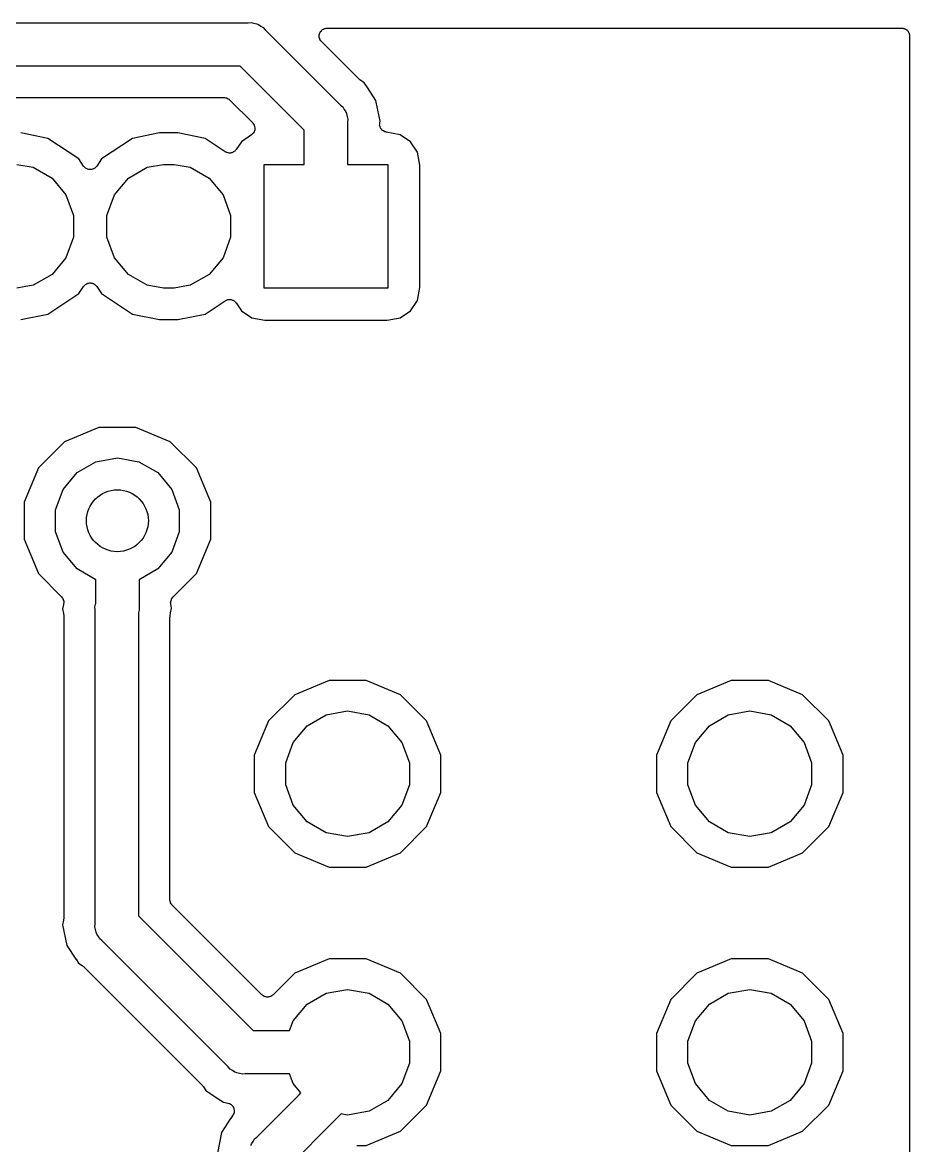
# Model space of a CAD drawing. Extents: x 66 to 115.1, y -104 to -36.9.
# Drawn here: x 100.75 to 115.08, y -55.01 to -36.86 of the extents above; entities that cross this region are included whole.
import ezdxf

# ---------------------------------------------------------------- set-up
doc = ezdxf.new("R2010")
doc.units = 0
doc.header["$MEASUREMENT"] = 0
doc.layers.add('BLACK', color=7, linetype='CONTINUOUS')

msp = doc.modelspace()

# ---------------------------------------------------------------- linework, layer by layer
at = {"layer": 'BLACK', "linetype": 'CONTINUOUS'}
for p, q in [((86.1453, -36.86), (104.395, -36.86)), ((104.395, -36.86), (104.441, -36.856)), ((104.441, -36.856), (104.486, -36.868)), ((104.486, -36.868), (104.532, -36.876)), ((104.532, -36.876), (104.545, -36.8839)), ((104.545, -36.8839), (104.56, -36.8879)), ((104.56, -36.8879), (104.598, -36.9145)), ((104.598, -36.9145), (104.638, -36.9377)), ((104.638, -36.9377), (104.668, -36.9733)), ((104.668, -36.9733), (105.887, -38.1917)), ((105.545, -37.0421), (105.552, -37.0271)), ((105.552, -37.0271), (105.558, -37.0115)), ((105.558, -37.0115), (105.562, -37.0072)), ((105.562, -37.0072), (105.564, -37.0022)), ((105.564, -37.0022), (105.576, -36.9904)), ((105.576, -36.9904), (105.586, -36.9777)), ((105.586, -36.9777), (105.591, -36.9749)), ((105.591, -36.9749), (105.595, -36.971)), ((105.595, -36.971), (105.61, -36.964)), ((105.61, -36.964), (105.625, -36.9557)), ((105.625, -36.9557), (105.63, -36.9547)), ((105.63, -36.9547), (105.635, -36.9523)), ((105.635, -36.9523), (105.652, -36.9509)), ((105.652, -36.9509), (105.668, -36.948)), ((105.668, -36.948), (114.955, -36.948)), ((114.955, -36.948), (114.966, -36.9499)), ((114.966, -36.9499), (114.977, -36.9499)), ((114.977, -36.9499), (114.987, -36.9537)), ((114.987, -36.9537), (114.998, -36.9557)), ((114.998, -36.9557), (115.008, -36.9612)), ((115.008, -36.9612), (115.018, -36.965)), ((115.018, -36.965), (115.027, -36.9722)), ((115.027, -36.9722), (115.037, -36.9777)), ((115.037, -36.9777), (115.044, -36.9862)), ((115.044, -36.9862), (115.052, -36.9934)), ((115.052, -36.9934), (115.058, -37.003)), ((115.058, -37.003), (115.065, -37.0115)), ((115.065, -37.0115), (115.069, -37.0219)), ((115.069, -37.0219), (115.074, -37.0316)), ((105.541, -37.0861), (105.543, -37.0695)), ((105.543, -37.0915), (105.541, -37.0861)), ((105.543, -37.0529), (105.545, -37.0477)), ((105.543, -37.0695), (105.543, -37.0529)), ((105.543, -37.0971), (105.543, -37.0915)), ((105.549, -37.1126), (105.543, -37.0971)), ((105.545, -37.0477), (105.545, -37.0421)), ((105.553, -37.1287), (105.549, -37.1126)), ((105.556, -37.1332), (105.553, -37.1287)), ((105.558, -37.1385), (105.556, -37.1332)), ((105.569, -37.1512), (105.558, -37.1385)), ((105.578, -37.1648), (105.569, -37.1512)), ((106.188, -37.7747), (105.578, -37.1648)), ((115.074, -37.0316), (115.076, -37.0425)), ((115.076, -37.0425), (115.08, -37.0529)), ((115.08, -37.0529), (115.08, -37.0641)), ((115.08, -37.0641), (115.082, -37.075)), ((115.082, -37.075), (115.082, -103.605)), ((104.265, -37.56), (86.275, -37.56)), ((105.3, -38.595), (104.265, -37.56)), ((106.198, -37.7819), (106.188, -37.7747)), ((106.207, -37.7905), (106.198, -37.7819)), ((106.269, -37.8314), (106.207, -37.7905)), ((106.309, -37.8927), (106.269, -37.8314)), ((106.31, -37.8927), (106.309, -37.8927)), ((106.32, -37.9085), (106.31, -37.8927)), ((106.458, -38.1152), (106.32, -37.9085)), ((86.538, -38.068), (104.002, -38.068)), ((104.002, -38.068), (104.008, -38.069)), ((104.008, -38.069), (104.013, -38.0685)), ((104.013, -38.0685), (104.029, -38.0728)), ((104.029, -38.0728), (104.045, -38.0757)), ((104.045, -38.0757), (104.05, -38.0785)), ((104.05, -38.0785), (104.056, -38.0799)), ((104.056, -38.0799), (104.069, -38.0894)), ((104.069, -38.0894), (104.084, -38.0977)), ((104.084, -38.0977), (104.087, -38.102)), ((104.087, -38.102), (104.092, -38.1052)), ((104.092, -38.1052), (104.466, -38.4794)), ((106.51, -38.3778), (106.458, -38.1152)), ((105.887, -38.1917), (105.922, -38.2216)), ((105.922, -38.2216), (105.945, -38.2618)), ((105.945, -38.2618), (105.972, -38.2998)), ((105.972, -38.2998), (105.976, -38.3149)), ((104.466, -38.4794), (104.467, -38.4806)), ((104.467, -38.4806), (104.468, -38.4814)), ((104.468, -38.4814), (104.479, -38.4986)), ((105.976, -38.3149), (105.984, -38.3284)), ((105.984, -38.3284), (105.992, -38.3742)), ((105.992, -38.3742), (106.004, -38.419)), ((106.004, -38.419), (106, -38.4653)), ((106, -38.4653), (106, -39.15)), ((106.525, -38.45), (106.51, -38.3778)), ((106.51, -38.3778), (106.51, -38.3778)), ((106.519, -38.4778), (106.525, -38.45)), ((106.519, -38.4792), (106.519, -38.4778)), ((106.519, -38.4805), (106.519, -38.4792)), ((106.519, -38.5012), (106.519, -38.4805)), ((101.158, -38.7295), (100.719, -38.642)), ((102.961, -38.642), (102.522, -38.7295)), ((103.259, -38.642), (102.961, -38.642)), ((103.698, -38.7295), (103.259, -38.642)), ((104.464, -38.6586), (104.449, -38.6733)), ((104.479, -38.6443), (104.464, -38.6586)), ((104.479, -38.4986), (104.491, -38.5156)), ((104.48, -38.6421), (104.479, -38.6431)), ((104.479, -38.6431), (104.479, -38.6443)), ((104.489, -38.6233), (104.48, -38.6421)), ((104.498, -38.6048), (104.489, -38.6233)), ((104.491, -38.5156), (104.492, -38.5169)), ((104.492, -38.5169), (104.492, -38.5181)), ((104.492, -38.5181), (104.497, -38.5382)), ((104.497, -38.5382), (104.503, -38.5582)), ((104.499, -38.6021), (104.498, -38.6034)), ((104.498, -38.6034), (104.498, -38.6048)), ((104.501, -38.5815), (104.499, -38.6021)), ((104.503, -38.5609), (104.501, -38.5815)), ((104.503, -38.5582), (104.503, -38.5596)), ((104.503, -38.5596), (104.503, -38.5609)), ((105.3, -39.15), (105.3, -38.595)), ((106.518, -38.5219), (106.519, -38.5012)), ((106.519, -38.5232), (106.518, -38.5219)), ((106.519, -38.5246), (106.519, -38.5232)), ((106.526, -38.544), (106.519, -38.5246)), ((106.532, -38.5636), (106.526, -38.544)), ((106.533, -38.5647), (106.532, -38.5636)), ((106.534, -38.5661), (106.533, -38.5647)), ((106.547, -38.5819), (106.534, -38.5661)), ((106.56, -38.598), (106.547, -38.5819)), ((106.561, -38.5988), (106.56, -38.598)), ((106.562, -38.5998), (106.561, -38.5988)), ((106.58, -38.6102), (106.562, -38.5998)), ((106.598, -38.6209), (106.58, -38.6102)), ((106.599, -38.6212), (106.598, -38.6209)), ((106.6, -38.6219), (106.599, -38.6212)), ((106.621, -38.6255), (106.6, -38.6219)), ((106.621, -38.6256), (106.621, -38.6255)), ((106.625, -38.6271), (106.621, -38.6256)), ((106.848, -38.6715), (106.625, -38.6271)), ((101.657, -39.0628), (101.158, -38.7295)), ((102.522, -38.7295), (102.023, -39.0628)), ((104.023, -38.9461), (103.698, -38.7295)), ((104.284, -38.7838), (104.199, -38.911)), ((104.447, -38.6748), (104.284, -38.7838)), ((104.448, -38.6739), (104.447, -38.6748)), ((104.449, -38.6733), (104.448, -38.6739)), ((107.016, -38.7838), (106.848, -38.6715)), ((107.129, -38.9518), (107.016, -38.7838)), ((104.033, -38.9506), (104.023, -38.9461)), ((104.042, -38.9567), (104.033, -38.9506)), ((104.053, -38.9594), (104.042, -38.9567)), ((104.063, -38.9639), (104.053, -38.9594)), ((104.074, -38.9646), (104.063, -38.9639)), ((104.085, -38.9672), (104.074, -38.9646)), ((104.096, -38.966), (104.085, -38.9672)), ((104.107, -38.9667), (104.096, -38.966)), ((104.118, -38.9636), (104.107, -38.9667)), ((104.129, -38.9624), (104.118, -38.9636)), ((104.139, -38.9575), (104.129, -38.9624)), ((104.149, -38.9544), (104.139, -38.9575)), ((104.158, -38.9478), (104.149, -38.9544)), ((104.168, -38.9429), (104.158, -38.9478)), ((104.176, -38.9349), (104.168, -38.9429)), ((104.185, -38.9283), (104.176, -38.9349)), ((104.191, -38.9191), (104.185, -38.9283)), ((104.199, -38.911), (104.191, -38.9191)), ((107.17, -39.1625), (107.129, -38.9518)), ((100.657, -39.15), (100.917, -39.1958)), ((100.917, -39.1958), (101.223, -39.3721)), ((101.734, -39.1783), (101.657, -39.0628)), ((101.744, -39.1883), (101.734, -39.1783)), ((101.752, -39.1995), (101.744, -39.1883)), ((101.759, -39.2042), (101.752, -39.1995)), ((101.765, -39.2102), (101.759, -39.2042)), ((101.921, -39.2042), (101.915, -39.2102)), ((101.928, -39.1995), (101.921, -39.2042)), ((101.936, -39.1883), (101.928, -39.1995)), ((101.946, -39.1783), (101.936, -39.1883)), ((102.023, -39.0628), (101.946, -39.1783)), ((102.457, -39.3721), (102.763, -39.1958)), ((102.763, -39.1958), (103.023, -39.15)), ((103.023, -39.15), (103.197, -39.15)), ((103.197, -39.15), (103.457, -39.1958)), ((103.457, -39.1958), (103.763, -39.3721)), ((104.65, -41.15), (104.65, -39.15)), ((104.65, -39.15), (105.3, -39.15)), ((106, -39.15), (106.65, -39.15)), ((106.65, -39.15), (106.65, -41.15)), ((107.17, -41.1375), (107.17, -39.1625)), ((101.223, -39.3721), (101.449, -39.6423)), ((101.777, -39.2163), (101.765, -39.2102)), ((101.789, -39.224), (101.777, -39.2163)), ((101.797, -39.226), (101.789, -39.224)), ((101.804, -39.2297), (101.797, -39.226)), ((101.818, -39.2312), (101.804, -39.2297)), ((101.832, -39.2345), (101.818, -39.2312)), ((101.84, -39.2336), (101.832, -39.2345)), ((101.848, -39.2345), (101.84, -39.2336)), ((101.862, -39.2312), (101.848, -39.2345)), ((101.876, -39.2297), (101.862, -39.2312)), ((101.883, -39.226), (101.876, -39.2297)), ((101.891, -39.224), (101.883, -39.226)), ((101.903, -39.2163), (101.891, -39.224)), ((101.915, -39.2102), (101.903, -39.2163)), ((102.231, -39.6423), (102.457, -39.3721)), ((103.763, -39.3721), (103.989, -39.6423)), ((101.449, -39.6423), (101.57, -39.9737)), ((102.11, -39.9737), (102.231, -39.6423)), ((103.989, -39.6423), (104.11, -39.9737)), ((101.57, -39.9737), (101.57, -40.3263)), ((102.11, -40.3263), (102.11, -39.9737)), ((104.11, -39.9737), (104.11, -40.3263)), ((101.57, -40.3263), (101.449, -40.6577)), ((102.231, -40.6577), (102.11, -40.3263)), ((104.11, -40.3263), (103.989, -40.6577)), ((101.449, -40.6577), (101.223, -40.9279)), ((102.457, -40.9279), (102.231, -40.6577)), ((103.989, -40.6577), (103.763, -40.9279)), ((101.223, -40.9279), (100.917, -41.1042)), ((102.763, -41.1042), (102.457, -40.9279)), ((103.763, -40.9279), (103.457, -41.1042)), ((100.917, -41.1042), (100.657, -41.15)), ((101.657, -41.2372), (101.734, -41.1217)), ((101.734, -41.1217), (101.744, -41.1117)), ((101.744, -41.1117), (101.752, -41.1005)), ((101.752, -41.1005), (101.759, -41.0958)), ((101.759, -41.0958), (101.765, -41.0898)), ((101.765, -41.0898), (101.777, -41.0837)), ((101.777, -41.0837), (101.789, -41.076)), ((101.789, -41.076), (101.797, -41.074)), ((101.797, -41.074), (101.804, -41.0703)), ((101.804, -41.0703), (101.818, -41.0688)), ((101.818, -41.0688), (101.832, -41.0655)), ((101.832, -41.0655), (101.84, -41.0664)), ((101.84, -41.0664), (101.848, -41.0655)), ((101.848, -41.0655), (101.862, -41.0688)), ((101.862, -41.0688), (101.876, -41.0703)), ((101.876, -41.0703), (101.883, -41.074)), ((101.883, -41.074), (101.891, -41.076)), ((101.891, -41.076), (101.903, -41.0837)), ((101.903, -41.0837), (101.915, -41.0898)), ((101.915, -41.0898), (101.921, -41.0958)), ((101.921, -41.0958), (101.928, -41.1005)), ((101.928, -41.1005), (101.936, -41.1117)), ((101.936, -41.1117), (101.946, -41.1217)), ((101.946, -41.1217), (102.023, -41.2372)), ((103.023, -41.15), (102.763, -41.1042)), ((103.197, -41.15), (103.023, -41.15)), ((103.457, -41.1042), (103.197, -41.15)), ((106.65, -41.15), (104.65, -41.15)), ((107.129, -41.3482), (107.17, -41.1375)), ((101.158, -41.5705), (101.657, -41.2372)), ((102.023, -41.2372), (102.522, -41.5705)), ((103.698, -41.5705), (104.023, -41.3539)), ((104.023, -41.3539), (104.033, -41.3494)), ((104.033, -41.3494), (104.042, -41.3433)), ((104.042, -41.3433), (104.053, -41.3406)), ((104.053, -41.3406), (104.063, -41.3361)), ((104.063, -41.3361), (104.074, -41.3354)), ((104.074, -41.3354), (104.085, -41.3328)), ((104.085, -41.3328), (104.096, -41.334)), ((104.096, -41.334), (104.107, -41.3333)), ((104.107, -41.3333), (104.118, -41.3364)), ((104.118, -41.3364), (104.129, -41.3376)), ((104.129, -41.3376), (104.139, -41.3425)), ((104.139, -41.3425), (104.149, -41.3456)), ((104.149, -41.3456), (104.158, -41.3522)), ((104.158, -41.3522), (104.168, -41.3571)), ((104.168, -41.3571), (104.176, -41.3651)), ((104.176, -41.3651), (104.185, -41.3717)), ((104.185, -41.3717), (104.191, -41.3809)), ((104.191, -41.3809), (104.199, -41.389)), ((107.016, -41.5162), (107.129, -41.3482)), ((104.199, -41.389), (104.284, -41.5162)), ((104.284, -41.5162), (104.452, -41.6285)), ((106.848, -41.6285), (107.016, -41.5162)), ((100.719, -41.658), (101.158, -41.5705)), ((102.522, -41.5705), (102.961, -41.658)), ((102.961, -41.658), (103.259, -41.658)), ((103.259, -41.658), (103.698, -41.5705)), ((104.452, -41.6285), (104.663, -41.6704)), ((104.663, -41.6704), (106.637, -41.6704)), ((106.637, -41.6704), (106.848, -41.6285)), ((101.98, -43.402), (101.426, -43.6316)), ((102.58, -43.402), (101.98, -43.402)), ((103.134, -43.6316), (102.58, -43.402)), ((101.426, -43.6316), (101.002, -44.0558)), ((103.558, -44.0558), (103.134, -43.6316)), ((101.933, -43.9558), (102.28, -43.8946)), ((102.28, -43.8946), (102.627, -43.9558)), ((101.002, -44.0558), (100.772, -44.61)), ((101.627, -44.1321), (101.933, -43.9558)), ((102.627, -43.9558), (102.933, -44.1321)), ((103.788, -44.61), (103.558, -44.0558)), ((101.401, -44.4023), (101.627, -44.1321)), ((102.933, -44.1321), (103.159, -44.4023)), ((101.28, -44.7337), (101.401, -44.4023)), ((103.159, -44.4023), (103.28, -44.7337)), ((100.772, -44.61), (100.772, -45.21)), ((103.788, -45.21), (103.788, -44.61)), ((101.28, -45.0863), (101.28, -44.7337)), ((103.28, -44.7337), (103.28, -45.0863)), ((101.401, -45.4177), (101.28, -45.0863)), ((103.28, -45.0863), (103.159, -45.4177)), ((100.772, -45.21), (101.002, -45.7642)), ((103.558, -45.7642), (103.788, -45.21)), ((101.627, -45.6879), (101.401, -45.4177)), ((103.159, -45.4177), (102.933, -45.6879)), ((101.93, -45.8626), (101.627, -45.6879)), ((102.933, -45.6879), (102.63, -45.8626)), ((101.002, -45.7642), (101.376, -46.1391)), ((101.93, -46.2469), (101.93, -45.8626)), ((102.63, -45.8626), (102.63, -46.3089)), ((103.177, -46.1458), (103.558, -45.7642)), ((101.376, -46.1391), (101.387, -46.1538)), ((101.387, -46.1538), (101.398, -46.1678)), ((101.41, -46.262), (101.395, -46.3342)), ((101.398, -46.1678), (101.399, -46.1718)), ((101.399, -46.1718), (101.402, -46.1752)), ((101.402, -46.1752), (101.406, -46.1926)), ((101.406, -46.1926), (101.412, -46.2096)), ((101.411, -46.2537), (101.41, -46.262)), ((101.41, -46.262), (101.41, -46.262)), ((101.412, -46.24), (101.411, -46.2537)), ((101.412, -46.2096), (101.412, -46.2138)), ((101.412, -46.2138), (101.413, -46.2178)), ((101.413, -46.2178), (101.412, -46.2352)), ((101.412, -46.2352), (101.412, -46.2372)), ((101.412, -46.2372), (101.412, -46.2372)), ((101.412, -46.2372), (101.412, -46.24)), ((101.916, -46.3032), (101.928, -46.2584)), ((101.928, -46.2584), (101.93, -46.2469)), ((103.14, -46.2245), (103.141, -46.2204)), ((103.142, -46.2424), (103.14, -46.2245)), ((103.141, -46.2163), (103.147, -46.1992)), ((103.141, -46.2204), (103.141, -46.2163)), ((103.142, -46.2603), (103.142, -46.2424)), ((103.155, -46.3242), (103.142, -46.2603)), ((103.147, -46.1992), (103.152, -46.1819)), ((103.152, -46.1819), (103.154, -46.1785)), ((103.154, -46.1785), (103.155, -46.1745)), ((103.155, -46.1745), (103.167, -46.1605)), ((103.167, -46.1605), (103.177, -46.1458)), ((101.395, -46.3342), (101.41, -46.4064)), ((101.41, -46.4064), (101.41, -46.4189)), ((101.41, -46.4189), (101.412, -46.4312)), ((101.412, -46.4312), (101.412, -51.343)), ((101.92, -46.3495), (101.916, -46.3032)), ((101.92, -51.4247), (101.92, -46.3495)), ((102.622, -46.4), (102.62, -46.4115)), ((102.62, -46.4115), (102.62, -51.295)), ((102.634, -46.3552), (102.622, -46.4)), ((102.63, -46.3089), (102.634, -46.3552)), ((103.128, -46.4715), (103.13, -46.4592)), ((103.13, -46.4467), (103.14, -46.3964)), ((103.13, -46.4592), (103.13, -46.4467)), ((103.14, -46.3964), (103.155, -46.3242)), ((103.14, -46.3964), (103.14, -46.3964)), ((103.128, -51.032), (103.128, -46.4715)), ((105.7, -47.492), (105.146, -47.7216)), ((106.3, -47.492), (105.7, -47.492)), ((106.854, -47.7216), (106.3, -47.492)), ((112.2, -47.492), (111.646, -47.7216)), ((112.8, -47.492), (112.2, -47.492)), ((113.354, -47.7216), (112.8, -47.492)), ((105.146, -47.7216), (104.722, -48.1458)), ((107.278, -48.1458), (106.854, -47.7216)), ((111.646, -47.7216), (111.222, -48.1458)), ((113.778, -48.1458), (113.354, -47.7216)), ((105.347, -48.2221), (105.653, -48.0458)), ((105.653, -48.0458), (106, -47.9846)), ((106, -47.9846), (106.347, -48.0458)), ((106.347, -48.0458), (106.653, -48.2221)), ((111.847, -48.2221), (112.153, -48.0458)), ((112.153, -48.0458), (112.5, -47.9846)), ((112.5, -47.9846), (112.847, -48.0458)), ((112.847, -48.0458), (113.153, -48.2221)), ((104.722, -48.1458), (104.492, -48.7)), ((105.121, -48.4923), (105.347, -48.2221)), ((106.653, -48.2221), (106.879, -48.4923)), ((107.508, -48.7), (107.278, -48.1458)), ((111.222, -48.1458), (110.992, -48.7)), ((111.621, -48.4923), (111.847, -48.2221)), ((113.153, -48.2221), (113.379, -48.4923)), ((114.008, -48.7), (113.778, -48.1458)), ((105, -48.8237), (105.121, -48.4923)), ((106.879, -48.4923), (107, -48.8237)), ((111.5, -48.8237), (111.621, -48.4923)), ((113.379, -48.4923), (113.5, -48.8237)), ((104.492, -48.7), (104.492, -49.3)), ((105, -49.1763), (105, -48.8237)), ((107, -48.8237), (107, -49.1763)), ((107.508, -49.3), (107.508, -48.7)), ((110.992, -48.7), (110.992, -49.3)), ((111.5, -49.1763), (111.5, -48.8237)), ((113.5, -48.8237), (113.5, -49.1763)), ((114.008, -49.3), (114.008, -48.7)), ((105.121, -49.5077), (105, -49.1763)), ((107, -49.1763), (106.879, -49.5077)), ((111.621, -49.5077), (111.5, -49.1763)), ((113.5, -49.1763), (113.379, -49.5077)), ((104.492, -49.3), (104.722, -49.8542)), ((107.278, -49.8542), (107.508, -49.3)), ((110.992, -49.3), (111.222, -49.8542)), ((113.778, -49.8542), (114.008, -49.3)), ((105.347, -49.7779), (105.121, -49.5077)), ((106.879, -49.5077), (106.653, -49.7779)), ((111.847, -49.7779), (111.621, -49.5077)), ((113.379, -49.5077), (113.153, -49.7779)), ((104.722, -49.8542), (105.146, -50.2784)), ((105.653, -49.9542), (105.347, -49.7779)), ((106.653, -49.7779), (106.347, -49.9542)), ((106.854, -50.2784), (107.278, -49.8542)), ((111.222, -49.8542), (111.646, -50.2784)), ((112.153, -49.9542), (111.847, -49.7779)), ((113.153, -49.7779), (112.847, -49.9542)), ((113.354, -50.2784), (113.778, -49.8542)), ((106, -50.0154), (105.653, -49.9542)), ((106.347, -49.9542), (106, -50.0154)), ((112.5, -50.0154), (112.153, -49.9542)), ((112.847, -49.9542), (112.5, -50.0154)), ((105.146, -50.2784), (105.7, -50.508)), ((106.3, -50.508), (106.854, -50.2784)), ((111.646, -50.2784), (112.2, -50.508)), ((112.8, -50.508), (113.354, -50.2784)), ((105.7, -50.508), (106.3, -50.508)), ((112.2, -50.508), (112.8, -50.508)), ((103.129, -51.0375), (103.128, -51.032)), ((103.128, -51.0431), (103.129, -51.0375)), ((103.133, -51.0591), (103.128, -51.0431)), ((103.136, -51.0754), (103.133, -51.0591)), ((103.138, -51.0803), (103.136, -51.0754)), ((103.14, -51.0857), (103.138, -51.0803)), ((103.149, -51.0993), (103.14, -51.0857)), ((103.158, -51.1136), (103.149, -51.0993)), ((103.162, -51.1172), (103.158, -51.1136)), ((103.165, -51.1218), (103.162, -51.1172)), ((104.616, -52.5722), (103.165, -51.1218)), ((101.41, -51.3678), (101.395, -51.44)), ((101.412, -51.343), (101.41, -51.3553)), ((101.41, -51.3553), (101.41, -51.3678)), ((102.62, -51.295), (104.475, -53.15)), ((101.395, -51.44), (101.462, -51.7748)), ((101.916, -51.471), (101.92, -51.4247)), ((101.928, -51.5158), (101.916, -51.471)), ((101.936, -51.5616), (101.928, -51.5158)), ((101.944, -51.5751), (101.936, -51.5616)), ((101.948, -51.5902), (101.944, -51.5751)), ((101.975, -51.6282), (101.948, -51.5902)), ((101.998, -51.6684), (101.975, -51.6282)), ((102.033, -51.6983), (101.998, -51.6684)), ((104.072, -53.7367), (102.033, -51.6983)), ((101.462, -51.7748), (101.61, -51.9973)), ((101.61, -51.9973), (101.611, -51.9973)), ((101.611, -51.9973), (101.651, -52.0586)), ((101.651, -52.0586), (101.713, -52.0995)), ((105.7, -51.992), (105.146, -52.2216)), ((106.3, -51.992), (105.7, -51.992)), ((106.854, -52.2216), (106.3, -51.992)), ((112.2, -51.992), (111.646, -52.2216)), ((112.8, -51.992), (112.2, -51.992)), ((113.354, -52.2216), (112.8, -51.992)), ((101.713, -52.0995), (101.722, -52.1081)), ((101.722, -52.1081), (101.732, -52.1153)), ((101.732, -52.1153), (103.655, -54.0381)), ((105.146, -52.2216), (104.795, -52.5722)), ((107.278, -52.6458), (106.854, -52.2216)), ((111.646, -52.2216), (111.222, -52.6458)), ((113.778, -52.6458), (113.354, -52.2216)), ((104.625, -52.5786), (104.616, -52.5722)), ((104.633, -52.5864), (104.625, -52.5786)), ((104.643, -52.5911), (104.633, -52.5864)), ((104.652, -52.5975), (104.643, -52.5911)), ((104.662, -52.6004), (104.652, -52.5975)), ((104.673, -52.6051), (104.662, -52.6004)), ((104.684, -52.606), (104.673, -52.6051)), ((104.694, -52.6089), (104.684, -52.606)), ((104.705, -52.6079), (104.694, -52.6089)), ((104.716, -52.6089), (104.705, -52.6079)), ((104.727, -52.606), (104.716, -52.6089)), ((104.738, -52.6051), (104.727, -52.606)), ((104.748, -52.6004), (104.738, -52.6051)), ((104.759, -52.5975), (104.748, -52.6004)), ((104.768, -52.5911), (104.759, -52.5975)), ((104.778, -52.5864), (104.768, -52.5911)), ((104.786, -52.5786), (104.778, -52.5864)), ((104.795, -52.5722), (104.786, -52.5786)), ((105.347, -52.7221), (105.653, -52.5458)), ((105.653, -52.5458), (106, -52.4846)), ((106, -52.4846), (106.347, -52.5458)), ((106.347, -52.5458), (106.653, -52.7221)), ((111.847, -52.7221), (112.153, -52.5458)), ((112.153, -52.5458), (112.5, -52.4846)), ((112.5, -52.4846), (112.847, -52.5458)), ((112.847, -52.5458), (113.153, -52.7221)), ((105.121, -52.9923), (105.347, -52.7221)), ((106.653, -52.7221), (106.879, -52.9923)), ((107.508, -53.2), (107.278, -52.6458)), ((111.222, -52.6458), (110.992, -53.2)), ((111.621, -52.9923), (111.847, -52.7221)), ((113.153, -52.7221), (113.379, -52.9923)), ((114.008, -53.2), (113.778, -52.6458)), ((105.063, -53.15), (105.121, -52.9923)), ((106.879, -52.9923), (107, -53.3237)), ((111.5, -53.3237), (111.621, -52.9923)), ((113.379, -52.9923), (113.5, -53.3237)), ((104.475, -53.15), (105.063, -53.15)), ((107, -53.3237), (107, -53.6763)), ((107.508, -53.8), (107.508, -53.2)), ((110.992, -53.2), (110.992, -53.8)), ((111.5, -53.6763), (111.5, -53.3237)), ((113.5, -53.3237), (113.5, -53.6763)), ((114.008, -53.8), (114.008, -53.2)), ((107, -53.6763), (106.879, -54.0077)), ((111.621, -54.0077), (111.5, -53.6763)), ((113.5, -53.6763), (113.379, -54.0077)), ((104.102, -53.7723), (104.072, -53.7367)), ((104.142, -53.7955), (104.102, -53.7723)), ((104.18, -53.8221), (104.142, -53.7955)), ((104.195, -53.8261), (104.18, -53.8221)), ((104.208, -53.834), (104.195, -53.8261)), ((104.254, -53.842), (104.208, -53.834)), ((104.299, -53.854), (104.254, -53.842)), ((104.345, -53.85), (104.299, -53.854)), ((105.063, -53.85), (104.345, -53.85)), ((105.121, -54.0077), (105.063, -53.85)), ((107.278, -54.3542), (107.508, -53.8)), ((110.992, -53.8), (111.222, -54.3542)), ((113.778, -54.3542), (114.008, -53.8)), ((103.655, -54.0381), (103.662, -54.0483)), ((103.662, -54.0483), (103.671, -54.0573)), ((103.671, -54.0573), (103.711, -54.1186)), ((105.247, -54.1582), (105.121, -54.0077)), ((106.879, -54.0077), (106.653, -54.2779)), ((111.847, -54.2779), (111.621, -54.0077)), ((113.379, -54.0077), (113.153, -54.2779)), ((103.711, -54.1186), (103.773, -54.1595)), ((103.773, -54.1595), (103.773, -54.1595)), ((103.773, -54.1595), (103.91, -54.2512)), ((103.91, -54.2512), (103.995, -54.3082)), ((104.533, -54.8717), (105.224, -54.1809)), ((105.224, -54.1809), (105.247, -54.1582)), ((105.224, -54.1809), (105.224, -54.1809)), ((103.995, -54.3082), (104.067, -54.3224)), ((104.067, -54.3224), (104.079, -54.3274)), ((104.079, -54.3274), (104.093, -54.3307)), ((104.093, -54.3307), (104.1, -54.3354)), ((104.1, -54.3354), (104.108, -54.3384)), ((104.108, -54.3384), (104.118, -54.3475)), ((104.118, -54.3475), (104.13, -54.3552)), ((104.13, -54.3552), (104.135, -54.362)), ((104.135, -54.362), (104.141, -54.3675)), ((104.141, -54.3675), (104.147, -54.3796)), ((104.147, -54.3796), (104.156, -54.3908)), ((104.156, -54.3908), (104.158, -54.3988)), ((104.158, -54.3988), (104.162, -54.4061)), ((104.162, -54.4061), (104.164, -54.4198)), ((104.164, -54.4198), (104.168, -54.4331)), ((104.169, -54.4497), (104.166, -54.4633)), ((104.168, -54.4331), (104.167, -54.4415)), ((104.167, -54.4415), (104.169, -54.4497)), ((106.347, -54.4542), (106, -54.5154)), ((106.653, -54.2779), (106.347, -54.4542)), ((106.854, -54.7784), (107.278, -54.3542)), ((111.222, -54.3542), (111.646, -54.7784)), ((112.153, -54.4542), (111.847, -54.2779)), ((112.5, -54.5154), (112.153, -54.4542)), ((112.847, -54.4542), (112.5, -54.5154)), ((113.153, -54.2779), (112.847, -54.4542)), ((113.354, -54.7784), (113.778, -54.3542)), ((104.11, -54.5727), (103.962, -54.7952)), ((104.111, -54.5727), (104.11, -54.5727)), ((104.147, -54.5175), (104.111, -54.5727)), ((104.111, -54.5727), (104.111, -54.5727)), ((104.153, -54.5048), (104.147, -54.5175)), ((104.16, -54.493), (104.153, -54.5048)), ((104.162, -54.4848), (104.16, -54.493)), ((104.165, -54.4771), (104.162, -54.4848)), ((104.166, -54.4633), (104.165, -54.4771)), ((105.898, -54.4974), (105.719, -54.6758)), ((106, -54.5154), (105.898, -54.4974)), ((103.962, -54.7952), (103.895, -55.13)), ((105.719, -54.6758), (105.12, -55.275)), ((105.719, -54.6758), (105.719, -54.6758)), ((106.3, -55.008), (106.854, -54.7784)), ((111.646, -54.7784), (112.2, -55.008)), ((112.8, -55.008), (113.354, -54.7784)), ((104.436, -55.0084), (104.444, -54.9949)), ((104.444, -54.9949), (104.448, -54.9798)), ((104.448, -54.9798), (104.475, -54.9418)), ((104.475, -54.9418), (104.498, -54.9016)), ((104.498, -54.9016), (104.533, -54.8717)), ((106.152, -55.009), (106.158, -55.008)), ((106.158, -55.008), (106.3, -55.008)), ((112.2, -55.008), (112.8, -55.008))]:
    msp.add_line(p, q, dxfattribs=at)
at = {"layer": 'BLACK'}
msp.add_circle((102.28, -44.91), 0.5, dxfattribs=at)

doc.saveas('drawing.dxf')
